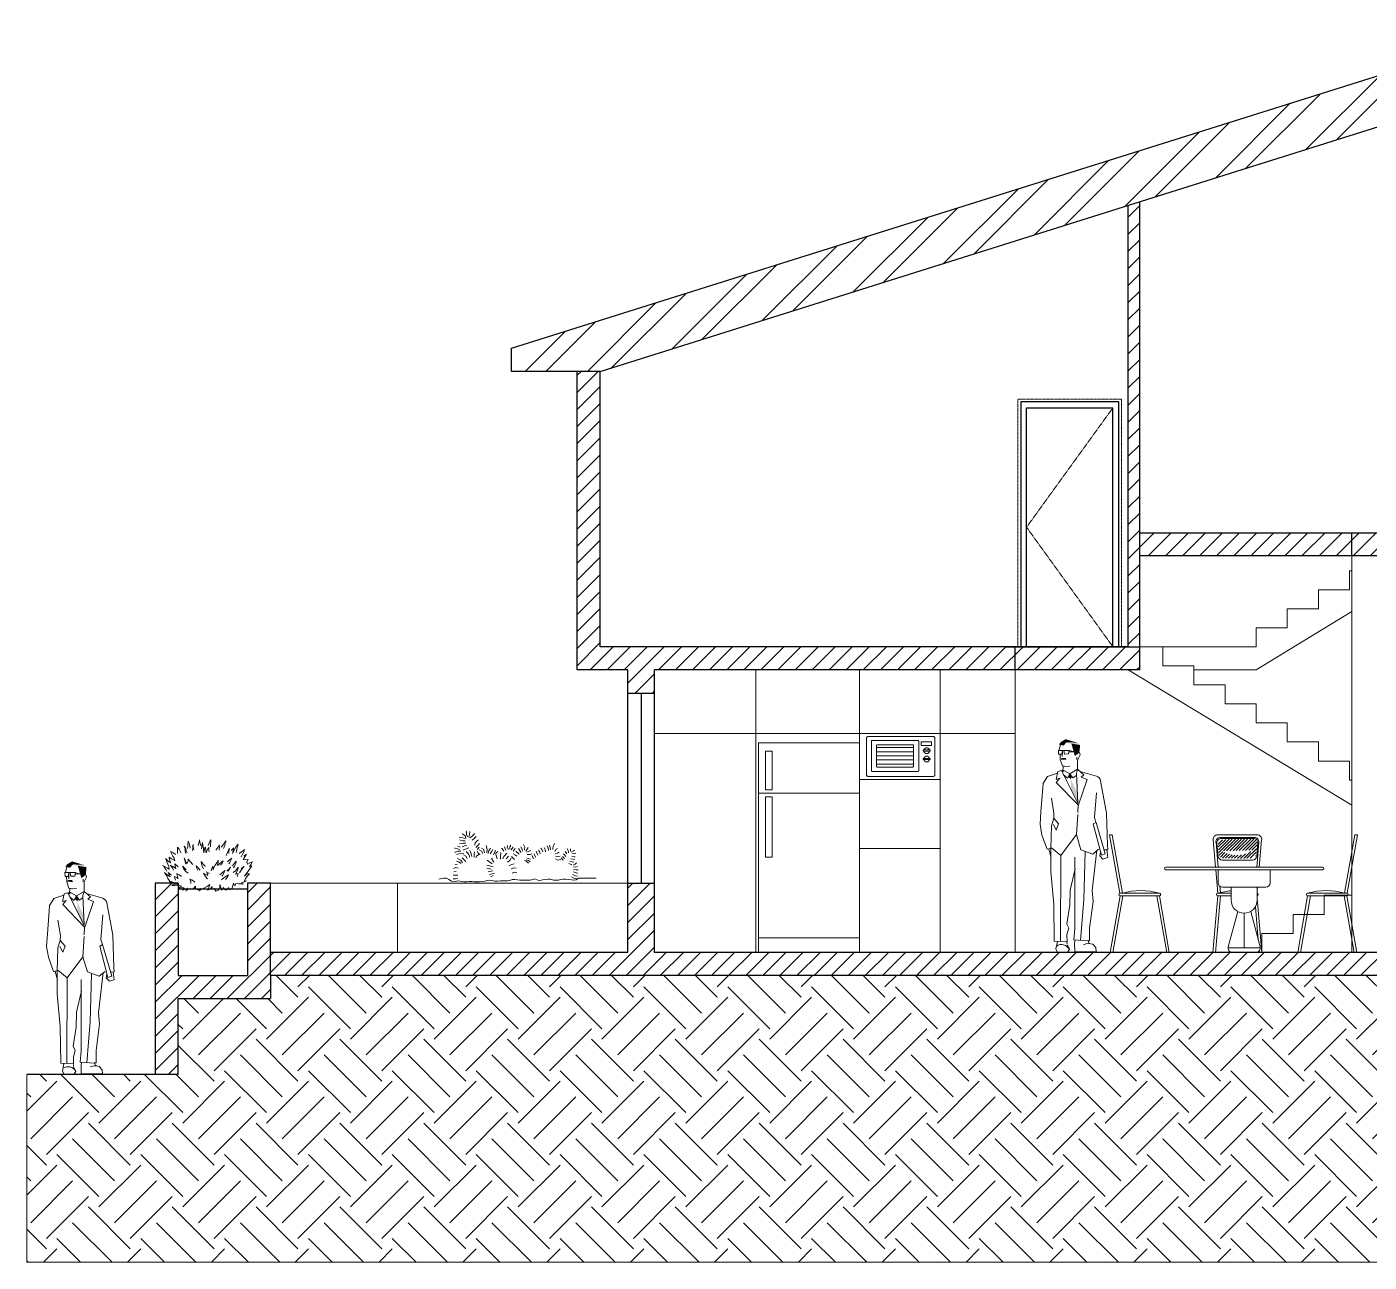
# Model space of a CAD drawing. Header units: millimetres. Extents: x -627 to 20370, y 1538 to 15679.
# Drawn here: x 7693 to 8858, y 8054 to 9125 of the extents above; entities that cross this region are included whole.
import ezdxf

# ---------------------------------------------------------------- set-up
doc = ezdxf.new("R2010")
doc.units = ezdxf.units.MM
doc.linetypes.add('HIDDEN', pattern=[0.375, 0.25, -0.125])
for name, color, linetype, lineweight in [('blue', 160, 'Continuous', 5), ('Hash', 1, 'Continuous', 0), ('new', 3, 'Continuous', 30)]:
    doc.layers.add(name, color=color, linetype=linetype, lineweight=lineweight)
doc.layers.add('GLASS', color=4, linetype='Continuous')
doc.layers.add('JLQ', color=2, linetype='Continuous')

# ---------------------------------------------------------------- blocks, each defined once
blk = doc.blocks.new('PERSONA2')
for p, q in [((0.215, 1.752), (0.256, 1.752)), ((0.217, 1.718), (0.215, 1.752)), ((0.234, 1.801), (0.22, 1.752)), ((0.25, 1.75), (0.245, 1.718)), ((0.262, 1.75), (0.25, 1.75)), ((0.256, 1.752), (0.309, 1.752)), ((0.269, 1.72), (0.262, 1.75)), ((0.309, 1.752), (0.303, 1.722)), ((0.356, 1.739), (0.309, 1.75)), ((0.245, 1.718), (0.217, 1.718)), ((0.23, 1.717), (0.232, 1.671)), ((0.232, 1.671), (0.25, 1.617)), ((0.25, 1.739), (0.249, 1.698)), ((0.303, 1.722), (0.269, 1.72)), ((0.309, 1.741), (0.356, 1.739)), ((0.374, 1.694), (0.376, 1.673)), ((0.382, 1.653), (0.384, 1.673)), ((0.382, 1.589), (0.382, 1.653)), ((0.384, 1.673), (0.404, 1.713)), ((0.404, 1.713), (0.399, 1.733)), ((0.121, 1.527), (0.08, 1.462)), ((0.208, 1.555), (0.121, 1.527)), ((0.211, 1.569), (0.196, 1.501)), ((0.211, 1.569), (0.241, 1.577)), ((0.241, 1.577), (0.384, 1.295)), ((0.241, 1.577), (0.264, 1.576)), ((0.25, 1.617), (0.279, 1.611)), ((0.264, 1.578), (0.25, 1.566)), ((0.258, 1.612), (0.255, 1.576)), ((0.294, 1.51), (0.258, 1.542)), ((0.264, 1.578), (0.316, 1.55)), ((0.279, 1.611), (0.316, 1.615)), ((0.316, 1.55), (0.294, 1.51)), ((0.316, 1.55), (0.382, 1.589)), ((0.316, 1.55), (0.341, 1.514)), ((0.341, 1.514), (0.372, 1.533)), ((0.373, 1.554), (0.382, 1.589)), ((0.384, 1.295), (0.373, 1.554)), ((0.437, 1.541), (0.382, 1.589)), ((0.545, 1.529), (0.404, 1.57)), ((0.414, 1.521), (0.437, 1.541)), ((0.465, 1.5), (0.414, 1.521)), ((0.082, 1.461), (0.064, 1.222)), ((0.196, 1.501), (0.228, 1.511)), ((0.228, 1.511), (0.197, 1.475)), ((0.197, 1.475), (0.386, 1.279)), ((0.39, 1.279), (0.465, 1.5)), ((0.632, 1.208), (0.581, 1.489)), ((0.156, 1.339), (0.177, 1.207)), ((0.528, 1.173), (0.545, 1.385)), ((0.064, 1.222), (0.056, 1.111)), ((0.177, 1.207), (0.175, 1.162)), ((0.373, 1.022), (0.384, 1.197)), ((0.386, 1.279), (0.383, 1.212)), ((0.528, 1.173), (0.541, 1.127)), ((0.632, 1.208), (0.641, 0.929)), ((0.056, 1.111), (0.073, 1.018)), ((0.15, 0.9), (0.156, 1.098)), ((0.156, 1.098), (0.176, 1.163)), ((0.197, 1.061), (0.172, 1.11)), ((0.176, 1.163), (0.217, 1.114)), ((0.217, 1.114), (0.197, 1.061)), ((0.543, 1.127), (0.518, 1.115)), ((0.518, 1.115), (0.588, 0.843)), ((0.622, 0.855), (0.543, 1.127)), ((0.073, 1.018), (0.118, 0.895)), ((0.237, 0.839), (0.373, 1.022)), ((0.411, 0.89), (0.373, 1.022)), ((0.118, 0.895), (0.143, 0.901)), ((0.132, 0.895), (0.152, 0.822)), ((0.15, 0.9), (0.15, 0.7)), ((0.155, 0.906), (0.237, 0.839)), ((0.237, 0.839), (0.233, 0.095)), ((0.358, 0.826), (0.358, 0.207)), ((0.513, 0.853), (0.411, 0.89)), ((0.447, 0.872), (0.436, 0.459)), ((0.508, 0.536), (0.549, 0.886)), ((0.564, 0.894), (0.513, 0.853)), ((0.581, 0.869), (0.574, 0.838)), ((0.574, 0.838), (0.602, 0.81)), ((0.588, 0.843), (0.622, 0.855)), ((0.602, 0.81), (0.643, 0.822)), ((0.612, 0.889), (0.644, 0.89)), ((0.643, 0.822), (0.635, 0.891)), ((0.644, 0.89), (0.641, 0.929)), ((0.15, 0.7), (0.176, 0.417)), ((0.318, 0.541), (0.36, 0.726)), ((0.314, 0.411), (0.318, 0.541)), ((0.517, 0.441), (0.508, 0.536)), ((0.176, 0.417), (0.18, 0.098)), ((0.288, 0.245), (0.314, 0.411)), ((0.436, 0.459), (0.406, 0.103)), ((0.486, 0.209), (0.517, 0.441)), ((0.305, 0.21), (0.288, 0.245)), ((0.29, 0.154), (0.305, 0.21)), ((0.292, 0.092), (0.29, 0.154)), ((0.358, 0.207), (0.349, 0.108)), ((0.486, 0.209), (0.486, 0.101)), ((0.18, 0.098), (0.292, 0.092)), ((0.194, 0.032), (0.207, 0.094)), ((0.206, 0.005), (0.194, 0.032)), ((0.294, 0), (0.206, 0.005)), ((0.29, 0.088), (0.292, 0.07)), ((0.291, 0.063), (0.311, 0.028)), ((0.311, 0.028), (0.294, 0)), ((0.349, 0.108), (0.471, 0.1)), ((0.356, 0.079), (0.36, 0.108)), ((0.358, 0.007), (0.356, 0.079)), ((0.543, 0.005), (0.358, 0.007)), ((0.486, 0.101), (0.473, 0.102)), ((0.482, 0.078), (0.473, 0.102)), ((0.514, 0.071), (0.54, 0.042)), ((0.54, 0.042), (0.543, 0.005))]:
    blk.add_line(p, q)
for centre, radius, start, end in [((0.53, 1.479), 0.052, 10.318, 73.6958), ((0.242, -0.01), 0.0781, 28.6224, 123.307), ((0.48, -0.034), 0.11, 72.0736, 114.4627)]:
    blk.add_arc(centre, radius, start, end)
for points in [[(0.22, 1.803), (0.26, 1.794), (0.238, 1.826), (0.288, 1.824)], [(0.238, 1.826), (0.379, 1.819), (0.278, 1.849)], [(0.328, 1.811), (0.404, 1.798), (0.238, 1.826), (0.379, 1.819)], [(0.359, 1.703), (0.397, 1.733), (0.328, 1.811), (0.404, 1.798)], [(0.237, 1.673), (0.243, 1.687), (0.286, 1.671), (0.279, 1.687)], [(0.315, 1.55), (0.302, 1.524), (0.333, 1.524), (0.322, 1.503)], [(0.322, 1.503), (0.38, 1.379), (0.326, 1.411), (0.384, 1.295)]]:
    blk.add_solid(points)
blk = doc.blocks.new('12')
at = {"color": 0}
for p, q in [((195.106, 174.494), (195.137, 174.494)), ((195.224, 173.823), (195.106, 174.494)), ((195.255, 173.824), (195.137, 174.494)), ((196.806, 174.494), (196.348, 174.494)), ((197.809, 173.824), (197.927, 174.494)), ((197.839, 173.823), (197.958, 174.494)), ((197.958, 174.494), (197.927, 174.494)), ((196.298, 174.439), (196.325, 174.124)), ((196.331, 174.409), (196.355, 174.124)), ((196.337, 174.339), (196.347, 174.339)), ((196.341, 174.399), (196.355, 174.249)), ((196.355, 174.389), (196.404, 174.438)), ((196.357, 174.356), (196.443, 174.441)), ((196.36, 174.323), (196.481, 174.444)), ((196.362, 174.29), (196.518, 174.445)), ((196.773, 174.464), (196.38, 174.464)), ((196.762, 174.454), (196.391, 174.454)), ((196.417, 174.309), (196.553, 174.445)), ((196.453, 174.31), (196.588, 174.445)), ((196.489, 174.311), (196.624, 174.445)), ((196.526, 174.312), (196.659, 174.445)), ((196.562, 174.313), (196.694, 174.445)), ((196.598, 174.314), (196.73, 174.445)), ((196.634, 174.315), (196.765, 174.445)), ((196.671, 174.316), (196.789, 174.433)), ((196.686, 174.225), (196.801, 174.339)), ((196.707, 174.317), (196.801, 174.411)), ((196.743, 174.317), (196.805, 174.379)), ((196.798, 174.124), (196.823, 174.409)), ((196.799, 174.249), (196.812, 174.399)), ((196.807, 174.339), (196.817, 174.339)), ((196.828, 174.124), (196.855, 174.439)), ((196.339, 174.309), (196.349, 174.309)), ((196.367, 174.259), (196.409, 174.301)), ((196.382, 174.239), (196.433, 174.29)), ((196.404, 174.204), (196.749, 174.204)), ((196.407, 174.228), (196.458, 174.28)), ((196.441, 174.227), (196.486, 174.272)), ((196.476, 174.227), (196.515, 174.266)), ((196.51, 174.226), (196.547, 174.262)), ((196.545, 174.225), (196.582, 174.262)), ((196.579, 174.224), (196.622, 174.266)), ((196.614, 174.224), (196.668, 174.277)), ((196.65, 174.224), (196.73, 174.304)), ((196.722, 174.226), (196.794, 174.297)), ((196.784, 174.252), (196.787, 174.255)), ((196.804, 174.309), (196.814, 174.309)), ((195.754, 174.124), (197.554, 174.124)), ((195.754, 174.094), (197.554, 174.094)), ((196.352, 173.824), (196.328, 174.094)), ((196.354, 173.944), (196.354, 174.094)), ((196.954, 174.094), (196.954, 173.944)), ((196.381, 173.831), (196.375, 173.903)), ((196.904, 173.894), (196.404, 173.894)), ((196.504, 173.744), (196.504, 173.894)), ((196.804, 173.853), (196.808, 173.894)), ((196.804, 173.744), (196.804, 173.894)), ((195.23, 173.794), (195.115, 173.144)), ((195.26, 173.794), (195.145, 173.144)), ((195.23, 173.824), (195.68, 173.824)), ((195.23, 173.794), (195.68, 173.794)), ((195.649, 173.794), (195.764, 173.144)), ((195.68, 173.794), (195.794, 173.144)), ((196.352, 173.794), (196.295, 173.144)), ((196.382, 173.794), (196.325, 173.144)), ((196.504, 173.824), (196.352, 173.824)), ((196.504, 173.794), (196.352, 173.794)), ((196.804, 173.764), (196.858, 173.144)), ((197.384, 173.794), (197.27, 173.144)), ((197.415, 173.794), (197.3, 173.144)), ((197.834, 173.824), (197.384, 173.824)), ((197.834, 173.794), (197.384, 173.794)), ((197.804, 173.794), (197.919, 173.144)), ((197.834, 173.794), (197.949, 173.144)), ((196.58, 173.613), (196.471, 173.206)), ((196.654, 173.594), (196.654, 173.194)), ((196.837, 173.206), (196.729, 173.613)), ((196.783, 173.666), (196.816, 173.288)), ((195.115, 173.144), (195.145, 173.144)), ((195.764, 173.144), (195.794, 173.144)), ((196.325, 173.144), (196.295, 173.144)), ((196.468, 173.194), (196.841, 173.194)), ((196.519, 173.144), (196.789, 173.144)), ((196.827, 173.161), (196.828, 173.144)), ((196.858, 173.144), (196.828, 173.144)), ((197.3, 173.144), (197.27, 173.144)), ((197.949, 173.144), (197.919, 173.144))]:
    blk.add_line(p, q, dxfattribs=at)
for centre, radius, start, end in [((196.348, 174.444), 0.05, 90, 185), ((196.806, 174.444), 0.05, 355, 90), ((196.38, 174.414), 0.05, 90, 185), ((196.391, 174.404), 0.05, 90, 185), ((196.762, 174.404), 0.05, 355, 90), ((196.773, 174.414), 0.05, 355, 90), ((196.404, 174.254), 0.05, 185, 270), ((196.749, 174.254), 0.05, 270, 355), ((195.754, 174.109), 0.015, 90, 270), ((197.554, 174.109), 0.015, 270, 90), ((196.404, 173.944), 0.05, 180, 270), ((196.904, 173.944), 0.05, 270, 0), ((195.23, 173.809), 0.015, 90, 270), ((195.467, 173.089), 0.764, 73.8673, 106.1327), ((195.68, 173.809), 0.015, 270, 90), ((196.352, 173.809), 0.015, 90, 270), ((196.577, 172.995), 0.859, 94.8363, 105.1893), ((196.654, 173.744), 0.15, 180, 0), ((196.802, 173.809), 0.015, 270, 90), ((197.384, 173.809), 0.015, 90, 270), ((197.597, 173.089), 0.764, 73.8673, 106.1327), ((197.834, 173.809), 0.015, 270, 90), ((196.519, 173.194), 0.05, 165.0686, 270), ((196.789, 173.194), 0.05, 270, 14.9314)]:
    blk.add_arc(centre, radius, start, end, dxfattribs=at)
blk = doc.blocks.new('microondas-a01')
at = {"color": 7}
for p, q in [((-0.187, 0.091), (0.135, 0.091)), ((-0.187, 0.055), (0.135, 0.055)), ((-0.187, 0.019), (0.135, 0.019)), ((0.219, 0.059), (0.219, 0.07)), ((0.219, 0.07), (0.278, 0.07)), ((0.278, 0.059), (0.219, 0.059)), ((0.278, 0.07), (0.278, 0.059)), ((-0.187, -0.016), (0.135, -0.016)), ((-0.187, -0.052), (0.135, -0.052)), ((0.219, -0.003), (0.278, -0.003)), ((0.219, -0.014), (0.219, -0.003)), ((0.278, -0.014), (0.219, -0.014)), ((0.278, -0.003), (0.278, -0.014))]:
    blk.add_line(p, q, dxfattribs=at)
for points in [[(0.296, -0.161), (0.301, -0.16), (0.306, -0.16), (0.31, -0.158), (0.313, -0.156), (0.317, -0.154), (0.319, -0.152), (0.32, -0.149), (0.321, -0.146), (0.321, 0.173), (0.32, 0.176), (0.319, 0.179), (0.317, 0.182), (0.313, 0.184), (0.31, 0.186), (0.306, 0.187), (0.301, 0.188), (0.296, 0.188), (-0.249, 0.188), (-0.254, 0.188), (-0.258, 0.187), (-0.262, 0.186), (-0.266, 0.184), (-0.269, 0.182), (-0.271, 0.179), (-0.273, 0.176), (-0.273, 0.173), (-0.273, -0.146), (-0.273, -0.149), (-0.271, -0.152), (-0.269, -0.154), (-0.266, -0.156), (-0.262, -0.158), (-0.258, -0.16), (-0.254, -0.16), (-0.249, -0.161)], [(0.172, -0.116), (0.174, -0.116), (0.176, -0.115), (0.177, -0.114), (0.178, -0.113), (0.179, -0.112), (0.18, -0.11), (0.18, -0.108), (0.181, -0.107), (0.181, 0.143), (0.18, 0.145), (0.18, 0.147), (0.179, 0.149), (0.178, 0.15), (0.177, 0.151), (0.176, 0.152), (0.174, 0.153), (0.172, 0.153), (-0.223, 0.153), (-0.225, 0.153), (-0.226, 0.152), (-0.228, 0.151), (-0.229, 0.15), (-0.23, 0.149), (-0.231, 0.147), (-0.231, 0.145), (-0.231, 0.143), (-0.231, -0.107), (-0.231, -0.108), (-0.231, -0.11), (-0.23, -0.112), (-0.229, -0.113), (-0.228, -0.114), (-0.226, -0.115), (-0.225, -0.116), (-0.223, -0.116)], [(0.29, 0.109), (0.29, 0.141), (0.201, 0.141), (0.201, 0.109)], [(0.129, -0.078), (0.13, -0.078), (0.131, -0.078), (0.132, -0.077), (0.133, -0.076), (0.134, -0.075), (0.135, -0.074), (0.135, -0.073), (0.135, -0.072), (0.135, 0.108), (0.135, 0.11), (0.135, 0.111), (0.134, 0.112), (0.133, 0.113), (0.132, 0.114), (0.131, 0.114), (0.13, 0.115), (0.129, 0.115), (-0.18, 0.115), (-0.182, 0.115), (-0.183, 0.114), (-0.184, 0.114), (-0.185, 0.113), (-0.185, 0.112), (-0.186, 0.111), (-0.186, 0.11), (-0.187, 0.108), (-0.187, -0.072), (-0.186, -0.073), (-0.186, -0.074), (-0.185, -0.075), (-0.185, -0.076), (-0.184, -0.077), (-0.183, -0.078), (-0.182, -0.078), (-0.18, -0.078)]]:
    blk.add_lwpolyline(points, close=True)
for centre, start, end in [((0.249, 0.064), 14.1034, 165.8966), ((0.249, 0.064), 190.117, 349.883), ((0.249, -0.009), 14.1034, 165.8966), ((0.249, -0.009), 190.117, 349.883)]:
    blk.add_arc(centre, 0.0253, start, end)
blk = doc.blocks.new('maquinasv28')
at = {"color": 0, "linetype": 'ByBlock'}
for p, q in [((0, 0), (0, 1.575)), ((0, 1.575), (0.762, 1.575)), ((0.762, 1.575), (0.762, 0)), ((0.051, 1.511), (0.102, 1.511)), ((0.051, 1.219), (0.051, 1.511)), ((0.102, 1.511), (0.102, 1.219)), ((0.102, 1.219), (0.051, 1.219)), ((0, 1.194), (0.762, 1.194)), ((0.102, 1.168), (0.051, 1.168)), ((0.051, 1.168), (0.051, 0.711)), ((0.102, 0.711), (0.102, 1.168)), ((0.051, 0.711), (0.102, 0.711)), ((0.762, 0.102), (0, 0.102))]:
    blk.add_line(p, q, dxfattribs=at)
blk = doc.blocks.new('plant 28')
at = {"linetype": 'Continuous'}
for p, q in [((342.409, 396.946), (342.409, 396.956)), ((342.409, 396.956), (342.411, 396.936)), ((342.502, 396.946), (342.508, 396.956)), ((342.508, 396.956), (342.507, 396.936)), ((342.166, 396.836), (342.16, 396.853)), ((342.16, 396.853), (342.182, 396.842)), ((342.177, 396.815), (342.166, 396.836)), ((342.182, 396.842), (342.201, 396.828)), ((342.217, 396.856), (342.218, 396.876)), ((342.217, 396.836), (342.217, 396.856)), ((342.218, 396.876), (342.219, 396.893)), ((342.219, 396.893), (342.233, 396.873)), ((342.233, 396.873), (342.244, 396.852)), ((342.244, 396.852), (342.248, 396.842)), ((342.277, 396.898), (342.278, 396.901)), ((342.284, 396.878), (342.277, 396.898)), ((342.278, 396.901), (342.289, 396.879)), ((342.285, 396.858), (342.284, 396.878)), ((342.291, 396.836), (342.285, 396.858)), ((342.289, 396.879), (342.294, 396.859)), ((342.294, 396.859), (342.301, 396.842)), ((342.306, 396.879), (342.308, 396.899)), ((342.308, 396.919), (342.309, 396.939)), ((342.308, 396.899), (342.308, 396.919)), ((342.309, 396.939), (342.311, 396.945)), ((342.311, 396.945), (342.319, 396.924)), ((342.319, 396.924), (342.326, 396.904)), ((342.326, 396.904), (342.329, 396.884)), ((342.349, 396.862), (342.352, 396.886)), ((342.352, 396.907), (342.353, 396.914)), ((342.352, 396.886), (342.352, 396.907)), ((342.353, 396.914), (342.355, 396.892)), ((342.355, 396.892), (342.361, 396.871)), ((342.361, 396.871), (342.361, 396.868)), ((342.398, 396.906), (342.404, 396.926)), ((342.404, 396.926), (342.409, 396.946)), ((342.411, 396.936), (342.416, 396.915)), ((342.416, 396.915), (342.421, 396.904)), ((342.425, 396.878), (342.43, 396.898)), ((342.43, 396.898), (342.432, 396.919)), ((342.432, 396.919), (342.434, 396.931)), ((342.434, 396.931), (342.439, 396.91)), ((342.439, 396.91), (342.441, 396.89)), ((342.441, 396.89), (342.442, 396.886)), ((342.442, 396.886), (342.444, 396.865)), ((342.444, 396.865), (342.445, 396.845)), ((342.445, 396.843), (342.449, 396.864)), ((342.445, 396.845), (342.445, 396.843)), ((342.449, 396.864), (342.456, 396.884)), ((342.456, 396.884), (342.461, 396.893)), ((342.461, 396.893), (342.465, 396.872)), ((342.465, 396.872), (342.465, 396.85)), ((342.465, 396.85), (342.466, 396.843)), ((342.466, 396.843), (342.476, 396.865)), ((342.476, 396.865), (342.487, 396.886)), ((342.483, 396.906), (342.493, 396.926)), ((342.487, 396.886), (342.489, 396.891)), ((342.489, 396.891), (342.491, 396.868)), ((342.491, 396.868), (342.492, 396.851)), ((342.493, 396.926), (342.502, 396.946)), ((342.507, 396.936), (342.505, 396.916)), ((342.505, 396.916), (342.505, 396.896)), ((342.505, 396.896), (342.505, 396.895)), ((342.551, 396.865), (342.567, 396.888)), ((342.567, 396.888), (342.578, 396.908)), ((342.578, 396.908), (342.58, 396.913)), ((342.58, 396.871), (342.579, 396.867)), ((342.58, 396.913), (342.583, 396.892)), ((342.583, 396.892), (342.58, 396.871)), ((342.597, 396.893), (342.613, 396.913)), ((342.613, 396.913), (342.627, 396.933)), ((342.619, 396.887), (342.618, 396.88)), ((342.628, 396.908), (342.619, 396.887)), ((342.627, 396.933), (342.639, 396.948)), ((342.632, 396.928), (342.628, 396.908)), ((342.639, 396.948), (342.632, 396.928)), ((342.64, 396.818), (342.651, 396.846)), ((342.651, 396.846), (342.661, 396.867)), ((342.661, 396.867), (342.668, 396.879)), ((342.668, 396.879), (342.663, 396.858)), ((342.663, 396.858), (342.663, 396.838)), ((342.663, 396.838), (342.663, 396.836)), ((342.682, 396.864), (342.702, 396.881)), ((342.696, 396.836), (342.708, 396.856)), ((342.698, 396.845), (342.696, 396.836)), ((342.702, 396.865), (342.698, 396.845)), ((342.702, 396.881), (342.706, 396.885)), ((342.706, 396.885), (342.702, 396.865)), ((342.708, 396.856), (342.715, 396.876)), ((342.715, 396.876), (342.728, 396.897)), ((342.728, 396.897), (342.744, 396.917)), ((342.73, 396.857), (342.728, 396.845)), ((342.732, 396.877), (342.73, 396.857)), ((342.738, 396.897), (342.732, 396.877)), ((342.745, 396.919), (342.738, 396.897)), ((342.744, 396.917), (342.745, 396.919)), ((342.753, 396.836), (342.773, 396.852)), ((342.773, 396.852), (342.793, 396.865)), ((342.793, 396.85), (342.781, 396.83)), ((342.793, 396.865), (342.8, 396.871)), ((342.8, 396.871), (342.793, 396.85)), ((342.098, 396.726), (342.089, 396.734)), ((342.089, 396.734), (342.11, 396.72)), ((342.114, 396.705), (342.098, 396.726)), ((342.11, 396.72), (342.13, 396.709)), ((342.119, 396.785), (342.115, 396.793)), ((342.115, 396.793), (342.134, 396.773)), ((342.125, 396.764), (342.119, 396.785)), ((342.133, 396.743), (342.125, 396.764)), ((342.142, 396.723), (342.133, 396.743)), ((342.134, 396.773), (342.154, 396.759)), ((342.145, 396.702), (342.142, 396.723)), ((342.146, 396.799), (342.145, 396.804)), ((342.145, 396.804), (342.167, 396.791)), ((342.152, 396.778), (342.146, 396.799)), ((342.158, 396.756), (342.152, 396.778)), ((342.154, 396.759), (342.158, 396.756)), ((342.158, 396.734), (342.156, 396.736)), ((342.156, 396.736), (342.178, 396.723)), ((342.175, 396.713), (342.158, 396.734)), ((342.167, 396.791), (342.189, 396.778)), ((342.189, 396.795), (342.177, 396.815)), ((342.178, 396.723), (342.2, 396.71)), ((342.195, 396.774), (342.189, 396.795)), ((342.189, 396.778), (342.195, 396.774)), ((342.199, 396.728), (342.195, 396.746)), ((342.195, 396.746), (342.215, 396.729)), ((342.202, 396.707), (342.199, 396.728)), ((342.215, 396.729), (342.224, 396.722)), ((342.264, 396.722), (342.263, 396.726)), ((342.263, 396.726), (342.284, 396.705)), ((342.274, 396.702), (342.264, 396.722)), ((342.278, 396.788), (342.277, 396.799)), ((342.277, 396.799), (342.285, 396.779)), ((342.284, 396.765), (342.278, 396.788)), ((342.289, 396.743), (342.284, 396.765)), ((342.285, 396.779), (342.297, 396.757)), ((342.297, 396.757), (342.302, 396.751)), ((342.302, 396.751), (342.309, 396.772)), ((342.309, 396.772), (342.31, 396.787)), ((342.31, 396.787), (342.33, 396.765)), ((342.33, 396.765), (342.349, 396.744)), ((342.349, 396.744), (342.351, 396.742)), ((342.381, 396.729), (342.38, 396.731)), ((342.38, 396.731), (342.397, 396.711)), ((342.387, 396.708), (342.381, 396.729)), ((342.424, 396.766), (342.424, 396.768)), ((342.424, 396.768), (342.437, 396.748)), ((342.425, 396.746), (342.424, 396.766)), ((342.432, 396.725), (342.425, 396.746)), ((342.443, 396.705), (342.432, 396.725)), ((342.437, 396.748), (342.457, 396.728)), ((342.457, 396.728), (342.458, 396.725)), ((342.515, 396.706), (342.524, 396.726)), ((342.524, 396.726), (342.524, 396.726)), ((342.524, 396.726), (342.526, 396.706)), ((342.533, 396.715), (342.545, 396.735)), ((342.545, 396.735), (342.56, 396.755)), ((342.56, 396.755), (342.57, 396.776)), ((342.564, 396.734), (342.585, 396.75)), ((342.565, 396.736), (342.564, 396.734)), ((342.571, 396.757), (342.565, 396.736)), ((342.57, 396.776), (342.571, 396.779)), ((342.571, 396.779), (342.571, 396.757)), ((342.585, 396.75), (342.605, 396.767)), ((342.604, 396.752), (342.592, 396.735)), ((342.614, 396.773), (342.604, 396.752)), ((342.605, 396.767), (342.614, 396.773)), ((342.651, 396.765), (342.671, 396.784)), ((342.668, 396.754), (342.662, 396.746)), ((342.666, 396.703), (342.679, 396.719)), ((342.679, 396.719), (342.666, 396.699)), ((342.679, 396.774), (342.668, 396.754)), ((342.671, 396.784), (342.69, 396.795)), ((342.69, 396.795), (342.679, 396.774)), ((342.694, 396.731), (342.713, 396.753)), ((342.713, 396.728), (342.703, 396.711)), ((342.713, 396.753), (342.728, 396.771)), ((342.723, 396.749), (342.713, 396.728)), ((342.728, 396.771), (342.723, 396.749)), ((342.735, 396.707), (342.745, 396.717)), ((342.745, 396.717), (342.74, 396.697)), ((342.769, 396.809), (342.768, 396.808)), ((342.781, 396.83), (342.769, 396.809)), ((342.769, 396.703), (342.79, 396.721)), ((342.797, 396.727), (342.778, 396.705)), ((342.788, 396.786), (342.801, 396.807)), ((342.809, 396.782), (342.788, 396.786)), ((342.79, 396.721), (342.797, 396.727)), ((342.815, 396.83), (342.794, 396.815)), ((342.801, 396.807), (342.815, 396.83)), ((342.83, 396.785), (342.809, 396.782)), ((342.82, 396.765), (342.83, 396.785)), ((342.824, 396.744), (342.82, 396.765)), ((342.845, 396.757), (342.824, 396.744)), ((342.843, 396.723), (342.857, 396.744)), ((342.864, 396.729), (342.843, 396.723)), ((342.867, 396.765), (342.845, 396.757)), ((342.847, 396.709), (342.864, 396.729)), ((342.857, 396.744), (342.867, 396.765)), ((342.112, 396.664), (342.104, 396.673)), ((342.104, 396.673), (342.126, 396.654)), ((342.125, 396.643), (342.112, 396.664)), ((342.126, 396.684), (342.114, 396.705)), ((342.135, 396.621), (342.125, 396.643)), ((342.126, 396.654), (342.146, 396.639)), ((342.13, 396.709), (342.145, 396.702)), ((342.149, 396.601), (342.135, 396.621)), ((342.146, 396.653), (342.136, 396.673)), ((342.136, 396.673), (342.157, 396.656)), ((342.153, 396.633), (342.146, 396.653)), ((342.146, 396.639), (342.153, 396.633)), ((342.171, 396.588), (342.149, 396.601)), ((342.157, 396.656), (342.167, 396.649)), ((342.182, 396.693), (342.175, 396.713)), ((342.194, 396.627), (342.189, 396.638)), ((342.189, 396.638), (342.209, 396.628)), ((342.201, 396.606), (342.194, 396.627)), ((342.2, 396.71), (342.202, 396.707)), ((342.209, 396.628), (342.225, 396.62)), ((342.213, 396.66), (342.212, 396.664)), ((342.212, 396.664), (342.232, 396.651)), ((342.218, 396.64), (342.213, 396.66)), ((342.225, 396.62), (342.218, 396.64)), ((342.232, 396.651), (342.252, 396.637)), ((342.252, 396.637), (342.253, 396.636)), ((342.289, 396.682), (342.274, 396.702)), ((342.284, 396.705), (342.294, 396.696)), ((342.311, 396.666), (342.289, 396.682)), ((342.333, 396.599), (342.326, 396.615)), ((342.326, 396.615), (342.347, 396.606)), ((342.347, 396.606), (342.367, 396.589)), ((342.394, 396.688), (342.387, 396.708)), ((342.397, 396.711), (342.414, 396.693)), ((342.447, 396.659), (342.443, 396.665)), ((342.443, 396.665), (342.465, 396.656)), ((342.461, 396.638), (342.447, 396.659)), ((342.477, 396.617), (342.461, 396.638)), ((342.465, 396.656), (342.482, 396.646)), ((342.474, 396.666), (342.469, 396.679)), ((342.469, 396.679), (342.489, 396.667)), ((342.482, 396.646), (342.474, 396.666)), ((342.489, 396.667), (342.496, 396.663)), ((342.511, 396.685), (342.515, 396.706)), ((342.526, 396.694), (342.533, 396.715)), ((342.526, 396.706), (342.526, 396.694)), ((342.584, 396.653), (342.604, 396.669)), ((342.6, 396.609), (342.623, 396.629)), ((342.607, 396.645), (342.603, 396.64)), ((342.604, 396.669), (342.625, 396.686)), ((342.619, 396.666), (342.607, 396.645)), ((342.628, 396.688), (342.619, 396.666)), ((342.623, 396.629), (342.645, 396.644)), ((342.625, 396.686), (342.628, 396.688)), ((342.652, 396.632), (342.633, 396.612)), ((342.633, 396.612), (342.633, 396.612)), ((342.645, 396.684), (342.666, 396.703)), ((342.645, 396.644), (342.661, 396.653)), ((342.661, 396.653), (342.652, 396.632)), ((342.666, 396.699), (342.661, 396.684)), ((342.7, 396.672), (342.72, 396.687)), ((342.72, 396.687), (342.735, 396.707)), ((342.733, 396.677), (342.722, 396.657)), ((342.722, 396.657), (342.743, 396.662)), ((342.74, 396.697), (342.733, 396.677)), ((342.743, 396.662), (342.737, 396.642)), ((342.765, 396.684), (342.756, 396.67)), ((342.778, 396.705), (342.765, 396.684)), ((342.795, 396.597), (342.809, 396.617)), ((342.818, 396.659), (342.8, 396.639)), ((342.8, 396.639), (342.813, 396.659)), ((342.809, 396.617), (342.823, 396.639)), ((342.813, 396.659), (342.83, 396.684)), ((342.843, 396.659), (342.818, 396.659)), ((342.823, 396.639), (342.843, 396.659)), ((342.83, 396.684), (342.847, 396.709)), ((342.167, 396.585), (342.147, 396.595)), ((342.147, 396.595), (342.168, 396.59)), ((342.189, 396.584), (342.167, 396.585)), ((342.168, 396.59), (342.171, 396.588)), ((342.169, 396.561), (342.19, 396.57)), ((342.173, 396.56), (342.169, 396.561)), ((342.193, 396.56), (342.173, 396.56)), ((342.209, 396.581), (342.189, 396.584)), ((342.19, 396.57), (342.21, 396.57)), ((342.215, 396.561), (342.193, 396.56)), ((342.23, 396.572), (342.209, 396.581)), ((342.21, 396.57), (342.23, 396.571)), ((342.236, 396.56), (342.215, 396.561)), ((342.222, 396.536), (342.242, 396.547)), ((342.242, 396.54), (342.222, 396.537)), ((342.222, 396.537), (342.222, 396.536)), ((342.23, 396.571), (342.23, 396.572)), ((342.256, 396.553), (342.236, 396.56)), ((342.242, 396.547), (342.256, 396.553)), ((342.263, 396.541), (342.242, 396.54)), ((342.261, 396.519), (342.284, 396.527)), ((342.284, 396.527), (342.263, 396.541)), ((342.284, 396.527), (342.304, 396.536)), ((342.304, 396.536), (342.291, 396.514)), ((342.291, 396.514), (342.311, 396.524)), ((342.311, 396.524), (342.334, 396.534)), ((342.334, 396.577), (342.333, 396.599)), ((342.334, 396.534), (342.355, 396.53)), ((342.355, 396.53), (342.375, 396.552)), ((342.367, 396.589), (342.367, 396.589)), ((342.375, 396.552), (342.373, 396.531)), ((342.373, 396.531), (342.394, 396.522)), ((342.394, 396.522), (342.419, 396.534)), ((342.402, 396.512), (342.452, 396.54)), ((342.419, 396.534), (342.402, 396.512)), ((342.452, 396.54), (342.478, 396.554)), ((342.489, 396.543), (342.477, 396.519)), ((342.477, 396.519), (342.5, 396.528)), ((342.478, 396.554), (342.499, 396.568)), ((342.499, 396.568), (342.489, 396.543)), ((342.5, 396.528), (342.519, 396.551)), ((342.519, 396.551), (342.515, 396.526)), ((342.515, 396.526), (342.536, 396.532)), ((342.536, 396.532), (342.551, 396.511)), ((342.551, 396.511), (342.574, 396.52)), ((342.574, 396.52), (342.585, 396.546)), ((342.585, 396.546), (342.586, 396.569)), ((342.586, 396.569), (342.594, 396.543)), ((342.594, 396.543), (342.601, 396.52)), ((342.601, 396.52), (342.618, 396.542)), ((342.618, 396.542), (342.629, 396.521)), ((342.629, 396.521), (342.649, 396.522)), ((342.649, 396.522), (342.659, 396.543)), ((342.659, 396.543), (342.671, 396.522)), ((342.671, 396.522), (342.693, 396.537)), ((342.693, 396.537), (342.699, 396.558)), ((342.699, 396.558), (342.703, 396.578)), ((342.703, 396.578), (342.716, 396.557)), ((342.716, 396.557), (342.725, 396.577)), ((342.725, 396.577), (342.748, 396.575)), ((342.748, 396.575), (342.77, 396.573)), ((342.769, 396.582), (342.794, 396.589)), ((342.791, 396.57), (342.769, 396.582)), ((342.77, 396.573), (342.791, 396.57)), ((342.794, 396.589), (342.817, 396.599)), ((342.817, 396.599), (342.795, 396.597))]:
    blk.add_line(p, q, dxfattribs=at)
blk.add_point((342.737, 396.642), dxfattribs=at)
blk = doc.blocks.new('plant 25')
at = {"linetype": 'Continuous'}
for p, q in [((343.993, 396.846), (343.983, 396.847)), ((344.013, 396.843), (343.993, 396.846)), ((344.014, 396.875), (344.01, 396.881)), ((344.034, 396.838), (344.013, 396.843)), ((344.035, 396.859), (344.014, 396.875)), ((344.041, 396.84), (344.035, 396.859)), ((344.045, 396.893), (344.043, 396.902)), ((344.047, 396.872), (344.045, 396.893)), ((344.055, 396.852), (344.047, 396.872)), ((344.066, 396.847), (344.072, 396.871)), ((344.072, 396.871), (344.075, 396.894)), ((344.075, 396.894), (344.075, 396.898)), ((344.076, 396.843), (344.096, 396.856)), ((344.095, 396.822), (344.115, 396.839)), ((344.096, 396.856), (344.116, 396.876)), ((344.115, 396.839), (344.131, 396.854)), ((344.116, 396.876), (344.117, 396.876)), ((343.948, 396.752), (343.943, 396.752)), ((343.953, 396.719), (343.945, 396.719)), ((343.968, 396.747), (343.948, 396.752)), ((343.973, 396.728), (343.953, 396.719)), ((343.989, 396.741), (343.968, 396.747)), ((343.991, 396.762), (343.971, 396.77)), ((343.998, 396.728), (343.973, 396.728)), ((343.993, 396.823), (343.984, 396.825)), ((343.999, 396.793), (343.986, 396.791)), ((344.013, 396.816), (343.993, 396.823)), ((344.02, 396.796), (343.999, 396.793)), ((344.029, 396.773), (344.009, 396.765)), ((344.009, 396.765), (344.009, 396.764)), ((344.034, 396.817), (344.013, 396.816)), ((344.023, 396.738), (344.019, 396.736)), ((344.04, 396.796), (344.02, 396.796)), ((344.044, 396.748), (344.023, 396.738)), ((344.05, 396.776), (344.029, 396.773)), ((344.065, 396.755), (344.044, 396.748)), ((344.044, 396.723), (344.064, 396.704)), ((344.076, 396.734), (344.084, 396.713)), ((344.116, 396.72), (344.112, 396.7)), ((344.118, 396.78), (344.122, 396.8)), ((344.122, 396.8), (344.142, 396.819)), ((344.127, 396.759), (344.146, 396.78)), ((344.137, 396.728), (344.151, 396.708)), ((344.139, 396.74), (344.157, 396.761)), ((344.142, 396.819), (344.151, 396.824)), ((344.146, 396.78), (344.159, 396.794)), ((344.155, 396.738), (344.176, 396.726)), ((344.175, 396.754), (344.195, 396.742)), ((344.176, 396.726), (344.187, 396.707)), ((344.195, 396.742), (344.199, 396.722)), ((344.199, 396.722), (344.202, 396.713)), ((344.216, 396.776), (344.222, 396.756)), ((344.222, 396.756), (344.224, 396.735)), ((344.224, 396.735), (344.222, 396.715)), ((344.241, 396.731), (344.233, 396.711)), ((344.253, 396.752), (344.241, 396.731)), ((344.263, 396.72), (344.25, 396.705)), ((344.273, 396.74), (344.263, 396.72)), ((344.298, 396.735), (344.288, 396.715)), ((344.319, 396.723), (344.299, 396.709)), ((344.354, 396.748), (344.35, 396.753)), ((344.37, 396.727), (344.354, 396.748)), ((344.378, 396.757), (344.375, 396.765)), ((344.387, 396.736), (344.378, 396.757)), ((344.399, 396.763), (344.401, 396.776)), ((344.409, 396.742), (344.399, 396.763)), ((344.421, 396.764), (344.43, 396.78)), ((344.422, 396.743), (344.421, 396.764)), ((344.433, 396.739), (344.447, 396.76)), ((344.447, 396.76), (344.449, 396.765)), ((344.45, 396.726), (344.465, 396.746)), ((344.465, 396.746), (344.47, 396.748)), ((344.475, 396.727), (344.496, 396.708)), ((344.496, 396.749), (344.51, 396.728)), ((344.51, 396.728), (344.519, 396.716)), ((344.517, 396.765), (344.528, 396.744)), ((344.528, 396.744), (344.533, 396.727)), ((344.541, 396.784), (344.552, 396.763)), ((344.552, 396.763), (344.55, 396.743)), ((344.55, 396.743), (344.55, 396.739)), ((344.567, 396.737), (344.562, 396.728)), ((344.581, 396.758), (344.567, 396.737)), ((344.585, 396.724), (344.57, 396.719)), ((344.605, 396.734), (344.585, 396.724)), ((344.655, 396.712), (344.651, 396.726)), ((344.678, 396.725), (344.671, 396.737)), ((344.686, 396.705), (344.678, 396.725)), ((344.698, 396.74), (344.692, 396.753)), ((344.707, 396.72), (344.698, 396.74)), ((344.729, 396.741), (344.719, 396.76)), ((344.732, 396.72), (344.729, 396.741)), ((344.754, 396.754), (344.745, 396.772)), ((344.757, 396.733), (344.754, 396.754)), ((344.773, 396.759), (344.766, 396.78)), ((344.766, 396.78), (344.766, 396.78)), ((344.774, 396.739), (344.773, 396.759)), ((344.796, 396.748), (344.795, 396.742)), ((344.799, 396.769), (344.796, 396.748)), ((344.807, 396.789), (344.799, 396.769)), ((344.811, 396.725), (344.824, 396.745)), ((344.824, 396.745), (344.834, 396.751)), ((344.835, 396.711), (344.851, 396.718)), ((344.916, 396.704), (344.901, 396.724)), ((344.928, 396.732), (344.92, 396.749)), ((344.93, 396.712), (344.928, 396.732)), ((344.947, 396.726), (344.947, 396.747)), ((344.955, 396.718), (344.975, 396.73)), ((344.975, 396.73), (344.982, 396.735)), ((343.945, 396.615), (343.965, 396.61)), ((343.958, 396.641), (343.979, 396.634)), ((343.978, 396.705), (343.959, 396.697)), ((343.978, 396.658), (343.967, 396.663)), ((344.022, 396.709), (343.978, 396.705)), ((343.997, 396.648), (343.978, 396.658)), ((343.979, 396.634), (343.998, 396.62)), ((344.012, 396.626), (343.997, 396.648)), ((344.007, 396.668), (344.028, 396.649)), ((344.041, 396.684), (344.021, 396.695)), ((344.028, 396.649), (344.041, 396.638)), ((344.052, 396.664), (344.041, 396.684)), ((344.064, 396.704), (344.071, 396.683)), ((344.071, 396.683), (344.071, 396.676)), ((344.084, 396.713), (344.088, 396.693)), ((344.088, 396.693), (344.092, 396.68)), ((344.112, 396.68), (344.111, 396.676)), ((344.112, 396.7), (344.112, 396.68)), ((344.133, 396.685), (344.128, 396.669)), ((344.154, 396.697), (344.133, 396.685)), ((344.151, 396.708), (344.163, 396.697)), ((344.222, 396.715), (344.221, 396.712)), ((344.223, 396.606), (344.276, 396.59)), ((344.224, 396.649), (344.269, 396.618)), ((344.233, 396.711), (344.231, 396.71)), ((344.262, 396.665), (344.284, 396.631)), ((344.288, 396.715), (344.279, 396.695)), ((344.299, 396.709), (344.297, 396.707)), ((344.299, 396.7), (344.311, 396.661)), ((344.343, 396.715), (344.341, 396.679)), ((344.341, 396.679), (344.342, 396.659)), ((344.369, 396.68), (344.362, 396.66)), ((344.397, 396.709), (344.369, 396.68)), ((344.411, 396.685), (344.391, 396.661)), ((344.423, 396.645), (344.402, 396.632)), ((344.437, 396.612), (344.417, 396.601)), ((344.432, 396.665), (344.423, 396.645)), ((344.437, 396.68), (344.457, 396.661)), ((344.458, 396.616), (344.437, 396.612)), ((344.452, 396.705), (344.472, 396.691)), ((344.457, 396.661), (344.462, 396.655)), ((344.472, 396.691), (344.483, 396.683)), ((344.496, 396.708), (344.503, 396.7)), ((344.562, 396.642), (344.549, 396.645)), ((344.583, 396.622), (344.562, 396.642)), ((344.564, 396.653), (344.583, 396.646)), ((344.581, 396.664), (344.569, 396.666)), ((344.573, 396.698), (344.571, 396.698)), ((344.594, 396.697), (344.573, 396.698)), ((344.601, 396.658), (344.581, 396.664)), ((344.583, 396.646), (344.597, 396.634)), ((344.614, 396.704), (344.594, 396.697)), ((344.617, 396.681), (344.615, 396.69)), ((344.626, 396.66), (344.617, 396.681)), ((344.635, 396.691), (344.632, 396.703)), ((344.647, 396.671), (344.635, 396.691)), ((344.664, 396.692), (344.655, 396.712)), ((344.814, 396.703), (344.835, 396.711)), ((344.817, 396.661), (344.838, 396.65)), ((344.819, 396.683), (344.839, 396.68)), ((344.838, 396.65), (344.858, 396.654)), ((344.839, 396.68), (344.857, 396.684)), ((344.858, 396.654), (344.865, 396.651)), ((344.885, 396.65), (344.866, 396.669)), ((344.896, 396.662), (344.879, 396.682)), ((344.892, 396.697), (344.887, 396.705)), ((344.907, 396.68), (344.892, 396.697)), ((344.933, 396.62), (344.953, 396.612)), ((344.943, 396.64), (344.963, 396.633)), ((344.951, 396.661), (344.972, 396.657)), ((344.953, 396.612), (344.961, 396.61)), ((344.959, 396.683), (344.979, 396.678)), ((344.962, 396.705), (344.983, 396.707)), ((344.963, 396.633), (344.977, 396.632)), ((344.97, 396.605), (344.988, 396.613)), ((344.972, 396.657), (344.986, 396.655)), ((344.979, 396.678), (344.989, 396.678)), ((344.983, 396.707), (344.994, 396.71)), ((344.988, 396.613), (344.999, 396.625)), ((343.805, 396.485), (343.829, 396.49)), ((343.829, 396.49), (343.85, 396.493)), ((343.85, 396.493), (343.871, 396.492)), ((343.871, 396.492), (343.894, 396.48)), ((343.93, 396.519), (343.951, 396.52)), ((343.93, 396.488), (343.95, 396.487)), ((343.932, 396.578), (343.952, 396.585)), ((343.935, 396.549), (343.956, 396.55)), ((343.95, 396.487), (343.972, 396.492)), ((343.951, 396.52), (343.972, 396.52)), ((343.952, 396.585), (343.973, 396.579)), ((344.222, 396.579), (344.26, 396.571)), ((344.234, 396.548), (344.275, 396.555)), ((344.244, 396.525), (344.269, 396.531)), ((344.257, 396.503), (344.277, 396.515)), ((344.269, 396.531), (344.289, 396.535)), ((344.436, 396.574), (344.434, 396.574)), ((344.455, 396.581), (344.436, 396.574)), ((344.463, 396.546), (344.442, 396.535)), ((344.477, 396.58), (344.455, 396.581)), ((344.483, 396.541), (344.463, 396.546)), ((344.62, 396.48), (344.64, 396.487)), ((344.64, 396.487), (344.664, 396.474)), ((344.729, 396.482), (344.753, 396.484)), ((344.753, 396.484), (344.773, 396.483)), ((344.864, 396.48), (344.886, 396.485)), ((344.886, 396.485), (344.909, 396.485)), ((344.909, 396.485), (344.934, 396.481)), ((344.956, 396.505), (344.978, 396.492)), ((344.967, 396.525), (344.988, 396.512)), ((344.973, 396.591), (344.993, 396.588)), ((344.975, 396.569), (344.996, 396.564)), ((344.975, 396.547), (344.996, 396.539)), ((344.978, 396.492), (344.999, 396.488)), ((344.988, 396.512), (345.008, 396.509)), ((344.993, 396.588), (345.01, 396.593)), ((344.996, 396.564), (345.016, 396.566)), ((344.996, 396.539), (345.011, 396.537)), ((344.998, 396.479), (345.018, 396.492)), ((344.999, 396.488), (345.004, 396.488)), ((345.008, 396.509), (345.009, 396.509)), ((345.016, 396.566), (345.016, 396.566)), ((345.018, 396.492), (345.044, 396.493)), ((345.044, 396.493), (345.075, 396.492)), ((345.075, 396.492), (345.097, 396.493)), ((345.097, 396.493), (345.124, 396.492)), ((345.124, 396.492), (345.15, 396.492)), ((345.15, 396.492), (345.171, 396.493)), ((343.894, 396.48), (343.916, 396.468)), ((343.916, 396.468), (343.938, 396.465)), ((343.938, 396.465), (343.959, 396.468)), ((343.959, 396.468), (343.979, 396.469)), ((343.979, 396.469), (344, 396.464)), ((344, 396.464), (344.022, 396.461)), ((344.022, 396.461), (344.046, 396.462)), ((344.046, 396.462), (344.07, 396.463)), ((344.07, 396.463), (344.091, 396.463)), ((344.091, 396.463), (344.112, 396.462)), ((344.112, 396.462), (344.137, 396.461)), ((344.137, 396.461), (344.159, 396.461)), ((344.159, 396.461), (344.18, 396.463)), ((344.18, 396.463), (344.204, 396.467)), ((344.204, 396.467), (344.227, 396.473)), ((344.227, 396.473), (344.247, 396.474)), ((344.247, 396.474), (344.27, 396.472)), ((344.27, 396.472), (344.293, 396.468)), ((344.293, 396.468), (344.316, 396.468)), ((344.316, 396.468), (344.34, 396.47)), ((344.34, 396.47), (344.364, 396.471)), ((344.364, 396.471), (344.402, 396.471)), ((344.402, 396.471), (344.422, 396.472)), ((344.422, 396.472), (344.443, 396.482)), ((344.443, 396.482), (344.465, 396.481)), ((344.465, 396.481), (344.488, 396.477)), ((344.488, 396.477), (344.508, 396.475)), ((344.508, 396.475), (344.533, 396.474)), ((344.533, 396.474), (344.554, 396.474)), ((344.554, 396.474), (344.576, 396.475)), ((344.576, 396.475), (344.598, 396.476)), ((344.598, 396.476), (344.62, 396.48)), ((344.664, 396.474), (344.685, 396.473)), ((344.685, 396.473), (344.706, 396.478)), ((344.706, 396.478), (344.729, 396.482)), ((344.773, 396.483), (344.801, 396.476)), ((344.801, 396.476), (344.822, 396.475)), ((344.822, 396.475), (344.842, 396.475)), ((344.842, 396.475), (344.864, 396.48)), ((344.934, 396.481), (344.957, 396.477)), ((344.957, 396.477), (344.978, 396.476)), ((344.978, 396.476), (344.998, 396.479))]:
    blk.add_line(p, q, dxfattribs=at)
blk.add_point((344.807, 396.789), dxfattribs=at)
blk = doc.blocks.new('door90')
at = {"layer": 'GLASS', "linetype": 'Continuous'}
for p, q in [((7.5, 0), (7.5, 207.5)), ((7.5, 207.5), (82.5, 207.5)), ((82.5, 0), (82.5, 207.5))]:
    blk.add_line(p, q, dxfattribs=at)
at = {"layer": 'Hash', "linetype": 'HIDDEN'}
for p, q in [((82.5, 207.5), (7.5, 103.8)), ((7.5, 103.8), (82.5, 0))]:
    blk.add_line(p, q, dxfattribs=at)
blk.add_lwpolyline([(90, 0), (90, 215), (0, 215), (0, 0)], dxfattribs=at)
at = {"layer": 'JLQ', "linetype": 'Continuous'}
blk.add_line((-10.8, 0), (95.7, 0), dxfattribs=at)
blk.add_lwpolyline([(87.5, 0), (87.5, 212.5), (2.5, 212.5), (2.5, 0)], dxfattribs=at)

msp = doc.modelspace()

# ---------------------------------------------------------------- hatches: boundary and pattern name
at = {"layer": 'blue'}
h = msp.add_hatch(dxfattribs=at)
h.set_pattern_fill('ANSI32', color=256, scale=4)
h.paths.add_polyline_path([(9000.4, 9080.9), (9437.9, 8943.3), (9515.1, 8943.3), (9515.1, 8963.3), (9000.4, 9125.2), (8113.8, 8846.3), (8113.8, 8826.3), (8190.9, 8826.3)])
h = msp.add_hatch(dxfattribs=at)
h.set_pattern_fill('ANSI31', color=256, scale=3.3)
h.paths.add_polyline_path([(9384.9, 8686.3), (8842.9, 8686.3), (8842.9, 8666.3), (8872.9, 8666.3), (9384.9, 8666.3)])
h.paths.add_polyline_path([(9384.9, 8666.3), (9364.9, 8666.3), (9364.9, 8646.3), (9384.9, 8646.3)])
h.paths.add_polyline_path([(9457.9, 8686.3), (9384.9, 8686.3), (9384.9, 8666.3), (9457.9, 8666.3)])
h.paths.add_polyline_path([(9457.9, 8422.3), (8872.9, 8422.3), (8872.9, 8129.3), (9330.9, 8129.3), (9330.9, 8402.3), (9457.9, 8402.3)])
h.paths.add_polyline_path([(9310.9, 8402.3), (9310.9, 8149.3), (8892.9, 8149.3), (8892.9, 8402.3)], flags=16)
h.paths.add_polyline_path([(8872.9, 8322.3), (8237.9, 8322.3), (8237.9, 8382.3), (8214.9, 8382.3), (8214.9, 8322.3), (7904.9, 8322.3), (7904.9, 8302.3), (8872.9, 8302.3)])
h.paths.add_polyline_path([(8550.9, 8587.3), (8237.9, 8587.3), (8190.9, 8587.3), (8190.9, 8826.3), (8170.9, 8826.3), (8170.9, 8567.3), (8190.9, 8567.3), (8214.9, 8567.3), (8214.9, 8547.3), (8237.9, 8547.3), (8237.9, 8567.3), (8550.9, 8567.3)])
h.paths.add_polyline_path([(8658.9, 8973.5), (8648.9, 8970.3), (8648.9, 8587.3), (8658.9, 8587.3)])
h.paths.add_polyline_path([(8842.9, 8686.3), (8658.9, 8686.3), (8658.9, 8666.3), (8842.9, 8666.3)])
h.paths.add_polyline_path([(8658.9, 8587.3), (8648.9, 8587.3), (8550.9, 8587.3), (8550.9, 8567.3), (8658.9, 8567.3)])
h.paths.add_polyline_path([(9033.9, 9070.4), (9023.9, 9073.5), (9023.9, 8686.3), (9033.9, 8686.3)])
h.paths.add_polyline_path([(9457.9, 8943.3), (9437.9, 8943.3), (9437.9, 8686.3), (9457.9, 8686.3)])
h.paths.add_polyline_path([(7904.9, 8302.3), (7904.9, 8382.3), (7884.9, 8382.3), (7884.9, 8302.3), (7824.9, 8302.3), (7824.9, 8382.3), (7804.9, 8382.3), (7804.9, 8322.3), (7804.9, 8216.3), (7824.9, 8216.3), (7824.9, 8282.3), (7904.9, 8282.3)])
h = msp.add_hatch(dxfattribs=at)
h.set_pattern_fill('EARTH', color=256, scale=8.1, angle=45)
h.paths.add_polyline_path([(8872.9, 8302.3), (7904.9, 8302.3), (7904.9, 8282.3), (7824.9, 8282.3), (7824.9, 8216.3), (7804.9, 8216.3), (7693.5, 8216.3), (7693.5, 8053.6), (10219.5, 8053.6), (10219.5, 8422.3), (9457.9, 8422.3), (9457.9, 8402.3), (9330.9, 8402.3), (9330.9, 8129.3), (8872.9, 8129.3)])

# ---------------------------------------------------------------- linework, layer by layer
for points in [[(8842.9, 8666.3), (8842.9, 8322.3)], [(8840.9, 8636.8), (8840.9, 8653.3), (8842.9, 8653.3)], [(8813.9, 8620.3), (8813.9, 8636.8), (8840.9, 8636.8)], [(8759.9, 8567.3), (8842.9, 8618)], [(8786.9, 8603.8), (8786.9, 8620.3), (8813.9, 8620.3)], [(8759.9, 8587.3), (8759.9, 8603.8), (8786.9, 8603.8)], [(8678.9, 8570.8), (8678.9, 8587.3), (8658.9, 8587.3)], [(8658.9, 8587.3), (8759.9, 8587.3)], [(8705.9, 8554.3), (8705.9, 8570.8), (8678.9, 8570.8)], [(8325.9, 8322.3), (8325.9, 8567.3)], [(8415.9, 8322.3), (8415.9, 8567.3)], [(8485.9, 8512.3), (8485.9, 8567.3)], [(8550.9, 8322.3), (8550.9, 8567.3)], [(8842.9, 8450), (8648.9, 8567.3)], [(8759.9, 8567.3), (8705.9, 8567.3)], [(8732.9, 8537.8), (8732.9, 8554.3), (8705.9, 8554.3)], [(8759.9, 8521.3), (8759.9, 8537.8), (8732.9, 8537.8)], [(8214.9, 8322.3), (8214.9, 8522.3)], [(8325.9, 8512.3), (8237.9, 8512.3)], [(8415.9, 8512.3), (8325.9, 8512.3)], [(8550.9, 8512.3), (8415.9, 8512.3)], [(8485.9, 8512.3), (8485.9, 8322.3)], [(8786.9, 8504.8), (8786.9, 8521.3), (8759.9, 8521.3)], [(8813.9, 8488.3), (8813.9, 8504.8), (8786.9, 8504.8)], [(8840.9, 8471.8), (8840.9, 8488.3), (8813.9, 8488.3)], [(7693.5, 8216.3), (7693.5, 8053.6), (10219.5, 8053.6), (10219.5, 8473.1)], [(8485.9, 8472.3), (8416.4, 8472.3)], [(8842.9, 8471.8), (8840.9, 8471.8)], [(8485.9, 8412.3), (8415.9, 8412.3)], [(8485.9, 8412.3), (8485.9, 8322.3)], [(7904.9, 8382.3), (8214.9, 8382.3)], [(8014.9, 8382.3), (8014.9, 8322.3)], [(8818.9, 8355.3), (8818.9, 8371.8), (8842.9, 8371.8)], [(8791.9, 8338.8), (8791.9, 8355.3), (8818.9, 8355.3)], [(8764.9, 8322.3), (8764.9, 8338.8), (8791.9, 8338.8)]]:
    msp.add_lwpolyline(points, dxfattribs=at)
at = {"layer": 'new'}
for p, q in [((8113.8, 8826.3), (8113.8, 8846.3)), ((8190.9, 8826.3), (8113.8, 8826.3))]:
    msp.add_line(p, q, dxfattribs=at)
for points in [[(8113.8, 8846.3), (9000.4, 9125.2)], [(8190.9, 8826.3), (9000.4, 9080.9)], [(8648.9, 8587.3), (8648.9, 8970.3)], [(8658.9, 8567.3), (8658.9, 8973.5)], [(8214.9, 8567.3), (8190.9, 8567.3), (8170.9, 8567.3), (8170.9, 8826.3)], [(8237.9, 8587.3), (8190.9, 8587.3), (8190.9, 8826.3)], [(8658.9, 8686.3), (9457.9, 8686.3)], [(8842.9, 8666.3), (8842.9, 8686.3)], [(8872.9, 8666.3), (8658.9, 8666.3)], [(8648.9, 8587.3), (8237.9, 8587.3)], [(8550.9, 8567.3), (8550.9, 8587.3)], [(8648.9, 8587.3), (8658.9, 8587.3)], [(8214.9, 8322.3), (8214.9, 8567.3)], [(8237.9, 8322.3), (8237.9, 8567.3)], [(8658.9, 8567.3), (8237.9, 8567.3)], [(8214.9, 8547.3), (8237.9, 8547.3)], [(8226.4, 8547.3), (8226.4, 8382.3)], [(7824.9, 8382.3), (7804.9, 8382.3), (7804.9, 8322.3), (7804.9, 8216.3), (7693.5, 8216.3)], [(7824.9, 8382.3), (7824.9, 8302.3), (7884.9, 8302.3)], [(7824.9, 8377.3), (7884.9, 8377.3)], [(7904.9, 8382.3), (7884.9, 8382.3)], [(7884.9, 8382.3), (7884.9, 8302.3)], [(7904.9, 8302.3), (7904.9, 8382.3)], [(8214.9, 8382.3), (8237.9, 8382.3)], [(8214.9, 8322.3), (7904.9, 8322.3)], [(8214.9, 8322.3), (8047.7, 8322.3)], [(8872.9, 8322.3), (8237.9, 8322.3)], [(8872.9, 8302.3), (7904.9, 8302.3)], [(7904.9, 8302.3), (7904.9, 8282.3)], [(7824.9, 8216.3), (7824.9, 8282.3), (7904.9, 8282.3)], [(7824.9, 8216.3), (7804.9, 8216.3)]]:
    msp.add_lwpolyline(points, dxfattribs=at)

# ---------------------------------------------------------------- block references
at = {"layer": 'blue'}
msp.add_blockref('door90', (8553.2, 8587.3), dxfattribs=at)
at = {"layer": 'blue', "linetype": 'ByBlock'}
for name, p, xscale, yscale, zscale in [('maquinasv28', (8328.3, 8323.1), 114.95, 114.95, 114.95), ('microondas-a01', (8449.2, 8490.9), 100, 100, 100)]:
    msp.add_blockref(name, p, dxfattribs=dict(at, xscale=xscale, yscale=yscale, zscale=zscale))
at = {"layer": 'blue'}
for name, p, xscale, yscale, zscale in [('PERSONA2', (8566.8, 8322.3), 100, 100, 100), ('plant 28', (-26397.6, -31275.6), 100, 100, 100), ('plant 25', (-26329.7, -31262.6), 100, 100, 100), ('12', (-6093.2, -4745.9), 75.47607871846935, 75.47607871846935, 75.47607871846935), ('PERSONA2', (7704.9, 8216.3), 100, 100, 100)]:
    msp.add_blockref(name, p, dxfattribs=dict(at, xscale=xscale, yscale=yscale, zscale=zscale))

doc.saveas('drawing.dxf')
